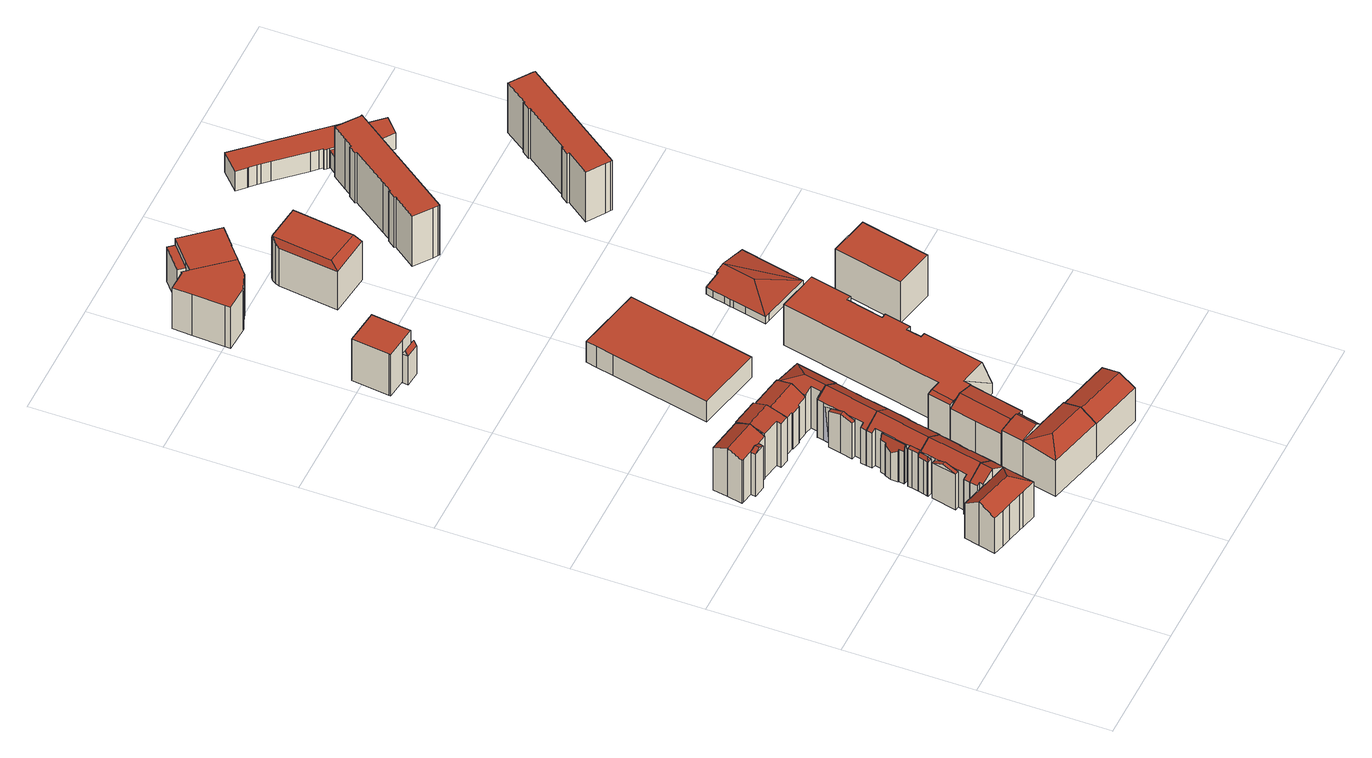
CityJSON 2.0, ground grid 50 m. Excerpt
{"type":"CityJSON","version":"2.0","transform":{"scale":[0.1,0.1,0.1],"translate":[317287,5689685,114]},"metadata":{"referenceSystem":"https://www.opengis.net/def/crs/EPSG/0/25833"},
"CityObjects":{
"building1":{"type":"Building","attributes":{"Gemeindeschluessel":14713000,"Geometrietyp2DReferenz":"3000","function":"31001_9998","roofType":"9999"},"children":["building1-1","building1-2"]},
"building1-1":{"type":"BuildingPart","attributes":{"Dachtyp_tdc":"tdcGableRoof","Dachneigung":32.83,"QualitaetDacherkennung":69,"Geometrietyp2DReferenz":"3000","roofType":"3100","measuredHeight":20.61},"parents":["building1"],"geometry":[{"type":"MultiSurface","lod":"2","boundaries":[[[0,1,2,3,4]],[[1,5,6,2]],[[5,7,8,6]],[[7,9,10,8]],[[9,11,12,10]],[[11,13,14,12]],[[13,15,16,17,14]],[[9,7,5,1,0,18]],[[18,15,13,11,9]],[[17,19,3,2,6,8,10,12,14]],[[20,16,15,18]],[[19,17,16,20]],[[0,4,20,18]],[[19,20,4,3]]],"semantics":{"surfaces":[{"type":"WallSurface"},{"type":"RoofSurface"},{"type":"GroundSurface"},{"type":"ClosureSurface"}],"values":[0,0,0,0,0,0,0,1,1,2,0,3,0,3]}}]},
"building1-2":{"type":"BuildingPart","attributes":{"Dachtyp_tdc":"tdcHipAndGableRoof","Dachneigung":31.93,"QualitaetDacherkennung":46,"Geometrietyp2DReferenz":"3000","roofType":"5000","measuredHeight":20.7},"parents":["building1"],"geometry":[{"type":"MultiSurface","lod":"2","boundaries":[[[21,22,23,24]],[[22,25,26,23]],[[25,27,28,26]],[[27,29,30,28]],[[29,4,3,30]],[[16,31,32,17]],[[31,33,34,32]],[[33,35,36,34]],[[35,37,38,36]],[[37,21,24,38]],[[33,31,16,39]],[[16,20,4,29,27,39]],[[27,25,22,21,37,35,33,39]],[[24,23,26,28,30,3,19,17,32,34,36,38]],[[17,19,20,16]],[[19,3,4,20]]],"semantics":{"surfaces":[{"type":"WallSurface"},{"type":"RoofSurface"},{"type":"GroundSurface"},{"type":"ClosureSurface"}],"values":[0,0,0,0,0,0,0,0,0,0,1,1,1,2,3,3]}}]},
"building2":{"type":"Building","attributes":{"Gemeindeschluessel":14713000,"Geometrietyp2DReferenz":"3000","function":"31001_9998","roofType":"9999"},"children":["building2-1","building2-2"]},
"building2-1":{"type":"BuildingPart","attributes":{"Dachtyp_tdc":"tdcGableRoof","Dachneigung":25.99,"QualitaetDacherkennung":77,"Geometrietyp2DReferenz":"3000","roofType":"3100","measuredHeight":21.1},"parents":["building2"],"geometry":[{"type":"MultiSurface","lod":"2","boundaries":[[[40,41,42,43]],[[41,44,45,42]],[[44,46,47,45]],[[46,44,48,49,50,51]],[[52,53,49,48,54]],[[40,52,54,41]],[[41,54,48,44]],[[47,55,43,42,45]],[[55,47,46,51]],[[43,55,51,40]],[[49,53,50]],[[50,53,52,40,51]]],"semantics":{"surfaces":[{"type":"WallSurface"},{"type":"RoofSurface"},{"type":"GroundSurface"},{"type":"ClosureSurface"}],"values":[0,0,0,1,1,0,0,2,3,3,0,3]}}]},
"building2-2":{"type":"BuildingPart","attributes":{"Dachtyp_tdc":"tdcFreeFormRoof","Dachneigung":24.8,"QualitaetDacherkennung":60,"Geometrietyp2DReferenz":"3000","roofType":"5000","measuredHeight":22.81},"parents":["building2"],"geometry":[{"type":"MultiSurface","lod":"2","boundaries":[[[56,57,58,47,46]],[[57,59,60,58]],[[59,61,62,60]],[[61,63,64,62]],[[63,65,66,64]],[[65,67,68,66]],[[67,69,70,68]],[[69,71,40,43,70]],[[67,65,63,61]],[[61,59,57,56,72,50,53,71,69,67]],[[55,47,58,60,62,64,66,68,70,43]],[[51,50,72]],[[53,52,71]],[[51,55,43,40]],[[51,40,52,53,50]],[[56,46,51,72]],[[46,47,55,51]],[[40,71,52]]],"semantics":{"surfaces":[{"type":"WallSurface"},{"type":"RoofSurface"},{"type":"GroundSurface"},{"type":"ClosureSurface"}],"values":[0,0,0,0,0,0,0,0,1,1,2,0,0,3,3,0,3,0]}}]},
"building3":{"type":"Building","attributes":{"Gemeindeschluessel":14713000,"Geometrietyp2DReferenz":"3000","function":"31001_9998","roofType":"9999"},"children":["building3-1","building3-2","building3-3"]},
"building3-1":{"type":"BuildingPart","attributes":{"Dachtyp_tdc":"tdcFreeFormRoof","Dachneigung":65.91,"QualitaetDacherkennung":26,"Geometrietyp2DReferenz":"3000","roofType":"5000","measuredHeight":17.88},"parents":["building3"],"geometry":[{"type":"MultiSurface","lod":"2","boundaries":[[[73,74,75,76]],[[74,77,78,75]],[[77,79,80,78]],[[79,81,82,80]],[[83,73,76,84]],[[85,79,77,74,73,86]],[[86,73,83]],[[83,81,85,86]],[[79,85,81]],[[76,75,78,80,82,84]],[[84,82,81,83]]],"semantics":{"surfaces":[{"type":"WallSurface"},{"type":"RoofSurface"},{"type":"GroundSurface"},{"type":"ClosureSurface"}],"values":[0,0,0,0,0,1,1,1,0,2,3]}}]},
"building3-2":{"type":"BuildingPart","attributes":{"Dachtyp_tdc":"tdcGableRoof","Dachneigung":16.61,"QualitaetDacherkennung":35,"Geometrietyp2DReferenz":"3000","roofType":"3100","measuredHeight":18.35},"parents":["building3"],"geometry":[{"type":"MultiSurface","lod":"2","boundaries":[[[87,88,89,90]],[[88,91,92,89]],[[91,93,94,92]],[[91,88,95]],[[88,87,96,97,95]],[[93,91,95,97,98]],[[90,89,92,94]],[[90,94,93,87]],[[98,97,96]],[[93,98,96,87]]],"semantics":{"surfaces":[{"type":"WallSurface"},{"type":"RoofSurface"},{"type":"GroundSurface"},{"type":"ClosureSurface"}],"values":[0,0,0,0,1,1,2,3,0,3]}}]},
"building3-3":{"type":"BuildingPart","attributes":{"Dachtyp_tdc":"tdcGableRoof","Dachneigung":32.84,"QualitaetDacherkennung":77,"Geometrietyp2DReferenz":"3000","roofType":"3100","measuredHeight":20.76},"parents":["building3"],"geometry":[{"type":"MultiSurface","lod":"2","boundaries":[[[99,100,101,102]],[[100,103,104,101]],[[103,105,106,104]],[[105,11,107,106]],[[11,108,109,107]],[[108,7,110,109]],[[7,111,112,110]],[[111,113,114,112]],[[113,115,90,114]],[[115,87,90]],[[116,117,83,84,94,93]],[[118,119,120,82,81]],[[119,121,122,120]],[[121,123,124,122]],[[123,99,102,124]],[[119,118,117,116,98,96,115,113,111,7,108]],[[108,11,105,103,100,99,123,121,119]],[[102,101,104,106,107,109,110,112,114,90,94,84,82,120,122,124]],[[93,98,116]],[[96,87,115]],[[93,94,90,87]],[[93,87,96,98]],[[81,83,117,118]],[[81,82,84,83]]],"semantics":{"surfaces":[{"type":"WallSurface"},{"type":"RoofSurface"},{"type":"GroundSurface"},{"type":"ClosureSurface"}],"values":[0,0,0,0,0,0,0,0,0,0,0,0,0,0,0,1,1,2,0,0,3,3,0,3]}}]},
"building4":{"type":"Building","attributes":{"Dachtyp_tdc":"tdcFreeFormRoof","Gemeindeschluessel":14713000,"Dachneigung":11.02,"QualitaetDacherkennung":31,"Geometrietyp2DReferenz":"3000","function":"31001_9998","roofType":"5000","measuredHeight":22.16},"geometry":[{"type":"MultiSurface","lod":"2","boundaries":[[[125,126,127,128]],[[126,129,130,127]],[[129,131,132,130]],[[131,133,134,132]],[[133,135,136,134]],[[135,137,138,136]],[[137,125,128,138]],[[139,133,131,140]],[[126,125,137,135,139,140,129]],[[131,129,140]],[[135,133,139]],[[128,127,130,132,134,136,138]]],"semantics":{"surfaces":[{"type":"WallSurface"},{"type":"RoofSurface"},{"type":"GroundSurface"}],"values":[0,0,0,0,0,0,0,1,1,0,0,2]}}]},
"building5":{"type":"Building","attributes":{"Gemeindeschluessel":14713000,"Geometrietyp2DReferenz":"3000","function":"31001_9998","roofType":"9999"},"children":["building5-1","building5-2","building5-3"]},
"building5-1":{"type":"BuildingPart","attributes":{"Dachtyp_tdc":"tdcPolyFlatRoof","Dachneigung":4.92,"QualitaetDacherkennung":50,"Geometrietyp2DReferenz":"3000","roofType":"2100","measuredHeight":17.92},"parents":["building5"],"geometry":[{"type":"MultiSurface","lod":"2","boundaries":[[[141,142,80,143,144]],[[142,145,146,80]],[[145,147,148,146]],[[147,149,150,148]],[[149,151,152,153,150]],[[149,147,145,142,141,151]],[[153,143,80,146,148,150]],[[144,152,151,141]],[[144,143,153,152]]],"semantics":{"surfaces":[{"type":"WallSurface"},{"type":"RoofSurface"},{"type":"GroundSurface"},{"type":"ClosureSurface"}],"values":[0,0,0,0,0,1,2,0,3]}}]},
"building5-2":{"type":"BuildingPart","attributes":{"Dachtyp_tdc":"tdcGableRoof","Dachneigung":32.7,"QualitaetDacherkennung":74,"Geometrietyp2DReferenz":"3000","roofType":"3100","measuredHeight":20.79},"parents":["building5"],"geometry":[{"type":"MultiSurface","lod":"2","boundaries":[[[154,155,156,157]],[[155,158,159,156]],[[158,160,161,159]],[[160,162,122,161]],[[162,119,120,122]],[[119,144,143,120]],[[152,163,164,153]],[[163,165,164]],[[166,167,168,169,170]],[[167,171,172,168]],[[171,173,174,172]],[[173,175,176,174]],[[175,177,178,176]],[[177,179,180,178]],[[179,181,182,180]],[[181,154,157,182]],[[177,175,173,171,167,166,163,152,144,119]],[[119,162,160,158,155,154,181,179,177]],[[157,156,159,161,122,120,143,153,164,169,168,172,174,176,178,180,182]],[[152,153,143,144]],[[166,170,165,163]],[[170,169,164,165]]],"semantics":{"surfaces":[{"type":"WallSurface"},{"type":"RoofSurface"},{"type":"GroundSurface"},{"type":"ClosureSurface"}],"values":[0,0,0,0,0,0,0,0,0,0,0,0,0,0,0,0,1,1,2,3,0,3]}}]},
"building5-3":{"type":"BuildingPart","attributes":{"Dachtyp_tdc":"tdcFreeFormRoof","Dachneigung":73.28,"QualitaetDacherkennung":34,"Geometrietyp2DReferenz":"3000","roofType":"5000","measuredHeight":17.93},"parents":["building5"],"geometry":[{"type":"MultiSurface","lod":"2","boundaries":[[[183,184,185,186]],[[184,187,188,185]],[[187,189,190,188]],[[189,191,192,190]],[[191,193,194,192]],[[193,195,196,194]],[[195,197,198,196]],[[197,199,200,198]],[[199,170,169,200]],[[165,183,186,164]],[[199,197,195,193,191,189,187,184,183]],[[183,165,170,199]],[[186,185,188,190,192,194,196,198,200,169,164]],[[165,164,169,170]]],"semantics":{"surfaces":[{"type":"WallSurface"},{"type":"RoofSurface"},{"type":"GroundSurface"},{"type":"ClosureSurface"}],"values":[0,0,0,0,0,0,0,0,0,0,1,1,2,3]}}]},
"building6":{"type":"Building","attributes":{"Gemeindeschluessel":14713000,"Geometrietyp2DReferenz":"3000","function":"31001_9998","roofType":"9999"},"children":["building6-1","building6-2","building6-3"]},
"building6-1":{"type":"BuildingPart","attributes":{"Dachtyp_tdc":"tdcGableRoof","Dachneigung":10.04,"QualitaetDacherkennung":42,"Geometrietyp2DReferenz":"3000","roofType":"3100","measuredHeight":19.88},"parents":["building6"],"geometry":[{"type":"MultiSurface","lod":"2","boundaries":[[[201,202,203,204,205]],[[206,207,208,209]],[[201,210,207,211]],[[202,201,211,212,213,214,215]],[[207,206,216,212,211]],[[205,204,217,209,208]],[[218,203,202]],[[209,217,219,206]],[[217,204,203,218,219]],[[201,205,208,207,210]],[[212,216,213]],[[215,218,202]],[[213,216,206,219,214]],[[214,219,218,215]]],"semantics":{"surfaces":[{"type":"WallSurface"},{"type":"RoofSurface"},{"type":"GroundSurface"},{"type":"ClosureSurface"}],"values":[0,0,0,1,1,2,0,3,3,3,0,0,3,3]}}]},
"building6-2":{"type":"BuildingPart","attributes":{"Dachtyp_tdc":"tdcGableRoof","Dachneigung":10.05,"QualitaetDacherkennung":53,"Geometrietyp2DReferenz":"3000","roofType":"3100","measuredHeight":19.68},"parents":["building6"],"geometry":[{"type":"MultiSurface","lod":"2","boundaries":[[[220,221,206,209,222]],[[203,223,224,204]],[[223,225,226,224]],[[225,227,228,226]],[[227,229,230,228]],[[229,231,232,230]],[[231,233,234,232]],[[233,220,222,234]],[[229,227,225,223,203,218,215,235]],[[235,213,216,221,220,233,231,229]],[[222,209,217,204,224,226,228,230,232,234]],[[214,213,235]],[[216,206,221]],[[217,209,206,219]],[[219,206,216,213,214]],[[215,214,235]],[[217,219,218,203,204]],[[218,219,214,215]]],"semantics":{"surfaces":[{"type":"WallSurface"},{"type":"RoofSurface"},{"type":"GroundSurface"},{"type":"ClosureSurface"}],"values":[0,0,0,0,0,0,0,0,1,1,2,0,0,3,3,0,3,3]}}]},
"building6-3":{"type":"BuildingPart","attributes":{"Dachtyp_tdc":"tdcHipAndGableRoof","Dachneigung":30.56,"QualitaetDacherkennung":53,"Geometrietyp2DReferenz":"3000","roofType":"5000","measuredHeight":20.72},"parents":["building6"],"geometry":[{"type":"MultiSurface","lod":"2","boundaries":[[[236,237,238,239]],[[237,201,205,238]],[[240,236,239,241]],[[201,237,242]],[[236,240,243]],[[237,236,243,242]],[[240,207,210,201,242,243]],[[239,238,205,208,241]],[[241,208,207,240]],[[208,205,201,210,207]]],"semantics":{"surfaces":[{"type":"WallSurface"},{"type":"RoofSurface"},{"type":"GroundSurface"},{"type":"ClosureSurface"}],"values":[0,0,0,1,0,1,1,2,0,3]}}]},
"building7":{"type":"Building","attributes":{"Dachtyp_tdc":"tdcFreeFormRoof","Gemeindeschluessel":14713000,"Dachneigung":28.55,"QualitaetDacherkennung":44,"Geometrietyp2DReferenz":"3000","function":"31001_9998","roofType":"5000","measuredHeight":20.47},"geometry":[{"type":"MultiSurface","lod":"2","boundaries":[[[244,245,246,247]],[[245,248,249,246]],[[248,250,251,249]],[[250,252,253,251]],[[252,254,255,253]],[[254,256,257,255]],[[256,258,259,257]],[[258,260,261,259]],[[260,244,247,261]],[[262,248,245,263]],[[252,250,262,263,244,260,258,256,254]],[[245,244,263]],[[250,248,262]],[[247,246,249,251,253,255,257,259,261]]],"semantics":{"surfaces":[{"type":"WallSurface"},{"type":"RoofSurface"},{"type":"GroundSurface"}],"values":[0,0,0,0,0,0,0,0,0,1,1,0,0,2]}}]},
"building8":{"type":"Building","attributes":{"Gemeindeschluessel":14713000,"Geometrietyp2DReferenz":"3000","function":"31001_9998","roofType":"9999"},"children":["building8-1","building8-2"]},
"building8-1":{"type":"BuildingPart","attributes":{"Dachtyp_tdc":"tdcGableRoof","Dachneigung":33.91,"QualitaetDacherkennung":83,"Geometrietyp2DReferenz":"3000","roofType":"3100","measuredHeight":21.01},"parents":["building8"],"geometry":[{"type":"MultiSurface","lod":"2","boundaries":[[[264,265,266,267]],[[265,268,269,270,266]],[[271,272,273,274,275]],[[272,276,277,273]],[[276,278,279,277]],[[278,280,281,279]],[[280,282,283,281]],[[282,284,285,283]],[[284,286,287,285]],[[286,288,289,287]],[[288,177,290,289]],[[177,175,291,290]],[[175,292,293,291]],[[292,264,267,293]],[[177,288,286,284,282,280,278,276]],[[276,272,271,294,295,296,297,268,265,264,292,175,177]],[[267,266,270,298,299,274,273,277,279,281,283,285,287,289,290,291,293]],[[294,300,295]],[[297,269,268]],[[300,299,298,296,295]],[[296,298,270,269,297]],[[271,275,300,294]],[[275,274,299,300]]],"semantics":{"surfaces":[{"type":"WallSurface"},{"type":"RoofSurface"},{"type":"GroundSurface"},{"type":"ClosureSurface"}],"values":[0,0,0,0,0,0,0,0,0,0,0,0,0,0,1,1,2,0,0,3,3,0,3]}}]},
"building8-2":{"type":"BuildingPart","attributes":{"Dachtyp_tdc":"tdcGableRoof","Dachneigung":15.48,"QualitaetDacherkennung":36,"Geometrietyp2DReferenz":"3000","roofType":"3100","measuredHeight":18.24},"parents":["building8"],"geometry":[{"type":"MultiSurface","lod":"2","boundaries":[[[269,301,266,270]],[[301,302,303,266]],[[302,304,305,303]],[[304,306,307,305]],[[306,308,309,307]],[[308,275,274,309]],[[304,302,301,269,297,310]],[[310,295,300,275,308,306,304]],[[274,299,298,270,266,303,305,307,309]],[[299,274,275,300]],[[296,295,310]],[[298,299,300,295,296]],[[297,296,310]],[[269,270,298,296,297]]],"semantics":{"surfaces":[{"type":"WallSurface"},{"type":"RoofSurface"},{"type":"GroundSurface"},{"type":"ClosureSurface"}],"values":[0,0,0,0,0,0,1,1,2,3,0,3,0,3]}}]},
"building9":{"type":"Building","attributes":{"Dachtyp_tdc":"tdcFreeFormRoof","Gemeindeschluessel":14713000,"Dachneigung":32.83,"QualitaetDacherkennung":42,"Geometrietyp2DReferenz":"3000","function":"31001_9998","roofType":"5000","measuredHeight":21.04},"geometry":[{"type":"MultiSurface","lod":"2","boundaries":[[[311,312,313,314]],[[312,315,316,313]],[[315,317,318,316]],[[317,319,320,318]],[[319,321,322,320]],[[321,323,324,322]],[[323,325,326,324]],[[325,327,328,326]],[[327,311,314,328]],[[317,315,329]],[[330,329,315,312,311,327,325,323,321]],[[319,317,329,330]],[[321,319,330]],[[314,313,316,318,320,322,324,326,328]]],"semantics":{"surfaces":[{"type":"WallSurface"},{"type":"RoofSurface"},{"type":"GroundSurface"}],"values":[0,0,0,0,0,0,0,0,0,1,1,1,0,2]}}]},
"building10":{"type":"Building","attributes":{"Dachtyp_tdc":"tdcGableRoof","Gemeindeschluessel":14713000,"Dachneigung":27.46,"QualitaetDacherkennung":40,"Geometrietyp2DReferenz":"3000","function":"31001_9998","roofType":"3100","measuredHeight":19.3},"geometry":[{"type":"MultiSurface","lod":"2","boundaries":[[[331,332,333,334]],[[332,335,336,333]],[[335,337,338,336]],[[337,331,334,338]],[[335,332,339]],[[331,337,340]],[[332,331,340,339]],[[337,335,339,340]],[[334,333,336,338]]],"semantics":{"surfaces":[{"type":"WallSurface"},{"type":"RoofSurface"},{"type":"GroundSurface"}],"values":[0,0,0,0,0,0,1,1,2]}}]},
"building11":{"type":"Building","attributes":{"Dachtyp_tdc":"tdcPolyFlatRoof","Gemeindeschluessel":14713000,"Dachneigung":0,"QualitaetDacherkennung":63,"Geometrietyp2DReferenz":"3000","function":"31001_9998","roofType":"1000","measuredHeight":19.44},"geometry":[{"type":"MultiSurface","lod":"2","boundaries":[[[341,342,343,344]],[[342,345,346,343]],[[345,347,348,346]],[[347,349,350,348]],[[349,351,352,350]],[[351,341,344,352]],[[351,349,347,345,342,341]],[[344,343,346,348,350,352]]],"semantics":{"surfaces":[{"type":"WallSurface"},{"type":"RoofSurface"},{"type":"GroundSurface"}],"values":[0,0,0,0,0,0,1,2]}}]},
"building12":{"type":"Building","attributes":{"Dachtyp_tdc":"tdcFreeFormRoof","Gemeindeschluessel":14713000,"Dachneigung":59.74,"QualitaetDacherkennung":11,"Geometrietyp2DReferenz":"3000","function":"31001_9998","roofType":"5000","measuredHeight":15.56},"geometry":[{"type":"MultiSurface","lod":"2","boundaries":[[[353,354,355,356]],[[354,357,358,355]],[[357,359,360,358]],[[359,353,356,360]],[[361,359,357]],[[362,361,357,354]],[[362,354,353]],[[361,362,353,359]],[[356,355,358,360]]],"semantics":{"surfaces":[{"type":"WallSurface"},{"type":"RoofSurface"},{"type":"GroundSurface"}],"values":[0,0,0,0,0,1,0,1,2]}}]},
"building13":{"type":"Building","attributes":{"Dachtyp_tdc":"tdcPolyFlatRoof","Gemeindeschluessel":14713000,"Dachneigung":0,"QualitaetDacherkennung":53,"Geometrietyp2DReferenz":"3000","function":"31001_3211","roofType":"1000","measuredHeight":9.77},"geometry":[{"type":"MultiSurface","lod":"2","boundaries":[[[363,364,365,366]],[[364,367,368,365]],[[367,369,370,368]],[[369,371,372,370]],[[371,373,374,372]],[[373,363,366,374]],[[373,371,369,367,364,363]],[[366,365,368,370,372,374]]],"semantics":{"surfaces":[{"type":"WallSurface"},{"type":"RoofSurface"},{"type":"GroundSurface"}],"values":[0,0,0,0,0,0,1,2]}}]},
"building14":{"type":"Building","attributes":{"Dachtyp_tdc":"tdcFreeFormRoof","Gemeindeschluessel":14713000,"Dachneigung":0.819,"QualitaetDacherkennung":57,"Geometrietyp2DReferenz":"3000","function":"31001_9998","roofType":"5000","measuredHeight":19.49},"geometry":[{"type":"MultiSurface","lod":"2","boundaries":[[[375,376,377,378]],[[376,379,380,377]],[[379,381,382,380]],[[381,383,384,382]],[[383,385,386,384]],[[385,387,388,386]],[[387,389,390,388]],[[389,391,392,390]],[[391,393,394,392]],[[393,395,396,394]],[[395,397,398,396]],[[397,399,400,398]],[[399,401,402,400]],[[401,403,404,402]],[[403,405,406,404]],[[405,375,378,406]],[[401,399,407,408]],[[385,383,409,410]],[[393,391,411,412]],[[413,414,376,375]],[[397,395,412,411,389,387,410,409,381,379,414,413,405,403,408,407]],[[391,389,411]],[[399,397,407]],[[375,405,413]],[[379,376,414]],[[387,385,410]],[[395,393,412]],[[403,401,408]],[[383,381,409]],[[378,377,380,382,384,386,388,390,392,394,396,398,400,402,404,406]]],"semantics":{"surfaces":[{"type":"WallSurface"},{"type":"RoofSurface"},{"type":"GroundSurface"}],"values":[0,0,0,0,0,0,0,0,0,0,0,0,0,0,0,0,1,1,1,1,1,0,0,0,0,0,0,0,0,2]}}]},
"building15":{"type":"Building","attributes":{"Gemeindeschluessel":14713000,"Geometrietyp2DReferenz":"3000","function":"31001_9998","roofType":"9999"},"children":["building15-1","building15-2","building15-3"]},
"building15-1":{"type":"BuildingPart","attributes":{"Dachtyp_tdc":"tdcPolyFlatRoof","Dachneigung":0,"QualitaetDacherkennung":71,"Geometrietyp2DReferenz":"3000","roofType":"1000","measuredHeight":19.33},"parents":["building15"],"geometry":[{"type":"MultiSurface","lod":"2","boundaries":[[[415,416,417,418]],[[416,419,420,417]],[[419,421,422,420]],[[421,423,424,422]],[[423,425,426,424]],[[427,428,429,430]],[[428,431,432,429]],[[431,433,434,432]],[[433,435,436,434]],[[435,437,438,436]],[[437,415,418,438]],[[437,435,433,431,428,427,425,423,421,419,416,415]],[[418,417,420,422,424,426,430,429,432,434,436,438]],[[430,426,425,427]]],"semantics":{"surfaces":[{"type":"WallSurface"},{"type":"RoofSurface"},{"type":"GroundSurface"},{"type":"ClosureSurface"}],"values":[0,0,0,0,0,0,0,0,0,0,0,1,2,3]}}]},
"building15-2":{"type":"BuildingPart","attributes":{"Dachtyp_tdc":"tdcPolyFlatRoof","Dachneigung":0,"QualitaetDacherkennung":18,"Geometrietyp2DReferenz":"3000","roofType":"1000","measuredHeight":16.13},"parents":["building15"],"geometry":[{"type":"MultiSurface","lod":"2","boundaries":[[[439,440,441,442]],[[443,444,445,446]],[[444,439,442,445]],[[444,443,440,439]],[[442,441,446,445]],[[446,441,440,443]]],"semantics":{"surfaces":[{"type":"WallSurface"},{"type":"RoofSurface"},{"type":"GroundSurface"},{"type":"ClosureSurface"}],"values":[0,0,0,1,2,3]}}]},
"building15-3":{"type":"BuildingPart","attributes":{"Dachtyp_tdc":"tdcPolyFlatRoof","Dachneigung":0,"QualitaetDacherkennung":78,"Geometrietyp2DReferenz":"3000","roofType":"1000","measuredHeight":19.34},"parents":["building15"],"geometry":[{"type":"MultiSurface","lod":"2","boundaries":[[[447,448,449,450]],[[448,451,452,449]],[[451,427,430,452]],[[453,443,446,426,425]],[[454,447,450,441,440]],[[454,453,425,427,451,448,447]],[[450,449,452,430,426,446,441]],[[425,426,430,427]],[[440,443,453,454]],[[440,441,446,443]]],"semantics":{"surfaces":[{"type":"WallSurface"},{"type":"RoofSurface"},{"type":"GroundSurface"},{"type":"ClosureSurface"}],"values":[0,0,0,0,0,1,2,3,0,3]}}]},
"building16":{"type":"Building","attributes":{"Dachtyp_tdc":"tdcFreeFormRoof","Gemeindeschluessel":14713000,"Dachneigung":0,"QualitaetDacherkennung":68,"Geometrietyp2DReferenz":"3000","function":"31001_9998","roofType":"5000","measuredHeight":20.77},"geometry":[{"type":"MultiSurface","lod":"2","boundaries":[[[455,456,457,458]],[[456,459,460,457]],[[459,461,462,460]],[[461,463,464,462]],[[463,465,466,464]],[[465,467,468,466]],[[467,469,470,468]],[[469,455,458,470]],[[471,465,463,461,472]],[[473,474,456,455,469,475]],[[459,474,473,476]],[[459,476,472,461]],[[476,473,475,467,471,472]],[[459,456,474]],[[467,465,471]],[[469,467,475]],[[458,457,460,462,464,466,468,470]]],"semantics":{"surfaces":[{"type":"WallSurface"},{"type":"RoofSurface"},{"type":"GroundSurface"}],"values":[0,0,0,0,0,0,0,0,1,1,1,1,1,0,0,0,2]}}]},
"building17":{"type":"Building","attributes":{"Dachtyp_tdc":"tdcFreeFormRoof","Gemeindeschluessel":14713000,"Dachneigung":10.18,"QualitaetDacherkennung":30,"Geometrietyp2DReferenz":"3000","function":"31001_2000","roofType":"5000","measuredHeight":5.31},"geometry":[{"type":"MultiSurface","lod":"2","boundaries":[[[477,478,479,480]],[[478,481,482,479]],[[481,483,484,482]],[[483,485,486,484]],[[485,487,488,486]],[[487,489,490,488]],[[489,491,492,490]],[[491,493,494,492]],[[493,495,496,494]],[[495,497,498,496]],[[497,499,500,498]],[[499,501,502,500]],[[501,477,480,502]],[[501,499,503,477]],[[495,499,497]],[[504,499,495]],[[499,504,503]],[[503,504,493,491,489,487,485,483,481,478,477]],[[495,493,504]],[[480,479,482,484,486,488,490,492,494,496,498,500,502]]],"semantics":{"surfaces":[{"type":"WallSurface"},{"type":"RoofSurface"},{"type":"GroundSurface"}],"values":[0,0,0,0,0,0,0,0,0,0,0,0,0,1,1,1,1,1,0,2]}}]},
"building18":{"type":"Building","attributes":{"Dachtyp_tdc":"tdcPolyFlatRoof","Gemeindeschluessel":14713000,"Dachneigung":0,"QualitaetDacherkennung":63,"Geometrietyp2DReferenz":"3000","function":"31001_9998","roofType":"1000","measuredHeight":19.29},"geometry":[{"type":"MultiSurface","lod":"2","boundaries":[[[505,506,507,508]],[[506,509,510,507]],[[509,511,512,510]],[[511,505,508,512]],[[511,509,506,505]],[[508,507,510,512]]],"semantics":{"surfaces":[{"type":"WallSurface"},{"type":"RoofSurface"},{"type":"GroundSurface"}],"values":[0,0,0,0,1,2]}}]},
"building19":{"type":"Building","attributes":{"Dachtyp_tdc":"tdcPolyFlatRoof","Gemeindeschluessel":14713000,"Dachneigung":0,"QualitaetDacherkennung":79,"Geometrietyp2DReferenz":"3000","function":"31001_9998","roofType":"1000","measuredHeight":23.63},"geometry":[{"type":"MultiSurface","lod":"2","boundaries":[[[513,514,515,516]],[[514,517,518,515]],[[517,519,520,518]],[[519,521,522,520]],[[521,523,524,522]],[[523,525,526,524]],[[525,527,528,526]],[[527,529,530,528]],[[529,531,532,530]],[[531,533,534,532]],[[533,535,536,534]],[[535,537,538,536]],[[537,539,540,538]],[[539,541,542,540]],[[541,543,544,542]],[[543,545,546,544]],[[545,547,548,546]],[[547,513,516,548]],[[547,545,543,541,539,537,535,533,531,529,527,525,523,521,519,517,514,513]],[[516,515,518,520,522,524,526,528,530,532,534,536,538,540,542,544,546,548]]],"semantics":{"surfaces":[{"type":"WallSurface"},{"type":"RoofSurface"},{"type":"GroundSurface"}],"values":[0,0,0,0,0,0,0,0,0,0,0,0,0,0,0,0,0,0,1,2]}}]},
"building20":{"type":"Building","attributes":{"Dachtyp_tdc":"tdcPolyFlatRoof","Gemeindeschluessel":14713000,"Dachneigung":0,"QualitaetDacherkennung":87,"Geometrietyp2DReferenz":"3000","function":"31001_2000","roofType":"1000","measuredHeight":9.2},"geometry":[{"type":"MultiSurface","lod":"2","boundaries":[[[549,550,551,552]],[[550,553,554,551]],[[553,555,556,554]],[[555,557,558,556]],[[557,559,560,558]],[[559,561,562,560]],[[561,563,564,562]],[[563,565,566,564]],[[565,567,568,566]],[[567,569,570,568]],[[569,571,572,570]],[[571,573,574,572]],[[573,575,576,574]],[[575,577,578,576]],[[577,579,580,578]],[[579,581,582,580]],[[581,549,552,582]],[[581,579,577,575,573,571,569,567,565,563,561,559,557,555,553,550,549]],[[552,551,554,556,558,560,562,564,566,568,570,572,574,576,578,580,582]]],"semantics":{"surfaces":[{"type":"WallSurface"},{"type":"RoofSurface"},{"type":"GroundSurface"}],"values":[0,0,0,0,0,0,0,0,0,0,0,0,0,0,0,0,0,1,2]}}]},
"building21":{"type":"Building","attributes":{"Dachtyp_tdc":"tdcPolyFlatRoof","Gemeindeschluessel":14713000,"Dachneigung":0,"QualitaetDacherkennung":82,"Geometrietyp2DReferenz":"3000","function":"31001_9998","roofType":"1000","measuredHeight":23.36},"geometry":[{"type":"MultiSurface","lod":"2","boundaries":[[[583,584,585,586]],[[584,587,588,585]],[[587,589,590,588]],[[589,591,592,590]],[[591,593,594,592]],[[593,595,596,594]],[[595,597,598,596]],[[597,599,600,598]],[[599,601,602,600]],[[601,603,604,602]],[[603,605,606,604]],[[605,607,608,606]],[[607,609,610,608]],[[609,611,612,610]],[[611,613,614,612]],[[613,583,586,614]],[[613,611,609,607,605,603,601,599,597,595,593,591,589,587,584,583]],[[586,585,588,590,592,594,596,598,600,602,604,606,608,610,612,614]]],"semantics":{"surfaces":[{"type":"WallSurface"},{"type":"RoofSurface"},{"type":"GroundSurface"}],"values":[0,0,0,0,0,0,0,0,0,0,0,0,0,0,0,0,1,2]}}]},
"building22":{"type":"Building","attributes":{"Gemeindeschluessel":14713000,"Geometrietyp2DReferenz":"3000","function":"31001_2000","roofType":"9999"},"children":["building22-1","building22-2"]},
"building22-1":{"type":"BuildingPart","attributes":{"Dachtyp_tdc":"tdcPolyFlatRoof","Dachneigung":0,"QualitaetDacherkennung":75,"Geometrietyp2DReferenz":"3000","roofType":"1000","measuredHeight":7.7},"parents":["building22"],"geometry":[{"type":"MultiSurface","lod":"2","boundaries":[[[615,616,617,618]],[[616,619,620,617]],[[619,621,622,623,620]],[[624,615,618,625,626]],[[624,621,619,616,615]],[[618,617,620,623,625]],[[626,622,621,624]],[[626,625,623,622]]],"semantics":{"surfaces":[{"type":"WallSurface"},{"type":"RoofSurface"},{"type":"GroundSurface"},{"type":"ClosureSurface"}],"values":[0,0,0,0,1,2,0,3]}}]},
"building22-2":{"type":"BuildingPart","attributes":{"Dachtyp_tdc":"tdcPolyFlatRoof","Dachneigung":0,"QualitaetDacherkennung":82,"Geometrietyp2DReferenz":"3000","roofType":"1000","measuredHeight":7.63},"parents":["building22"],"geometry":[{"type":"MultiSurface","lod":"2","boundaries":[[[622,627,628,623]],[[627,629,630,628]],[[629,631,632,630]],[[631,633,634,632]],[[633,635,636,634]],[[635,626,625,636]],[[626,635,633,631,629,627,622]],[[623,628,630,632,634,636,625]],[[623,625,626,622]]],"semantics":{"surfaces":[{"type":"WallSurface"},{"type":"RoofSurface"},{"type":"GroundSurface"},{"type":"ClosureSurface"}],"values":[0,0,0,0,0,0,1,2,3]}}]}
},
"vertices":[
[232,289,215],[236,305,215],[236,305,43],[232,289,43],[232,289,208],[225,307,208],[225,307,43],[232,340,207],[232,340,43],[294,326,249],[294,326,43],[355,313,209],[355,313,43],[347,278,209],[347,278,43],[344,263,209],[344,263,208],[344,263,43],[282,277,249],[282,277,43],[282,277,208],
[181,172,209],[148,180,209],[148,180,43],[181,172,43],[102,191,209],[102,191,43],[117,255,250],[117,255,43],[131,314,208],[131,314,43],[340,245,208],[340,245,43],[316,140,209],[316,140,43],[258,154,209],[258,154,43],[239,159,209],[239,159,43],[270,218,250],
[100,1061,231],[96,1042,231],[96,1042,32],[100,1061,32],[48,1050,231],[48,1050,32],[51,1069,231],[51,1069,32],[73,1046,243],[76,1065,243],[56,1069,233],[52,1070,231],[100,1061,232],[97,1062,233],[96,1042,232],[52,1070,32],
[51,1069,233],[8,1077,233],[8,1077,32],[0,1078,233],[0,1078,32],[10,1136,260],[10,1136,32],[20,1195,233],[20,1195,32],[159,1171,233],[159,1171,32],[149,1113,261],[149,1113,32],[139,1055,233],[139,1055,32],[100,1061,233],[52,1070,233],
[269,508,203],[270,512,203],[270,512,42],[269,508,42],[273,526,203],[273,526,42],[279,550,203],[279,550,42],[294,547,203],[294,547,42],[285,504,203],[285,504,42],[286,548,221],[279,514,221],
[261,394,209],[245,397,209],[245,397,42],[261,394,42],[266,493,209],[266,493,42],[282,489,209],[282,489,42],[257,450,226],[267,423,218],[272,447,226],[277,466,218],
[383,439,209],[379,440,212],[379,440,42],[383,439,42],[370,398,212],[370,398,42],[373,397,209],[373,397,42],[355,313,42],[294,326,250],[294,326,42],[232,340,42],[237,364,207],[237,364,42],[253,360,218],[253,360,42],[261,394,218],[282,489,218],[285,504,218],[294,547,218],[340,536,250],[340,536,42],[401,523,209],[401,523,42],[393,484,209],[393,484,42],
[208,1024,241],[212,1042,244],[212,1042,35],[208,1024,35],[139,1055,244],[139,1055,35],[159,1171,238],[159,1171,35],[268,1153,238],[268,1153,35],[248,1034,244],[248,1034,35],[245,1018,241],[245,1018,35],[259,1100,257],[150,1118,257],
[295,547,221],[279,550,220],[295,547,42],[295,547,218],[284,574,220],[284,574,42],[287,589,220],[287,589,42],[288,592,220],[288,592,42],[304,589,221],[304,589,218],[304,589,42],
[426,650,212],[416,608,212],[416,608,42],[426,650,42],[420,607,210],[420,607,42],[410,562,210],[410,562,42],[401,523,210],[307,604,218],[307,604,42],[307,604,194],[328,700,218],[329,700,218],[329,700,42],[328,700,42],[328,700,195],[335,732,218],[335,732,42],[320,736,207],[320,736,42],[325,760,207],[325,760,42],[387,747,250],[387,747,42],[448,733,210],[448,733,42],[429,649,210],[429,649,42],
[299,605,221],[291,607,194],[291,607,42],[299,605,42],[296,629,194],[296,629,42],[294,629,186],[294,629,42],[294,657,168],[294,657,42],[305,682,186],[305,682,42],[308,681,194],[308,681,42],[313,703,194],[313,703,42],[321,702,221],[321,702,42],
[466,245,228],[485,330,228],[485,330,210],[485,330,44],[466,245,44],[583,307,229],[562,221,229],[562,221,44],[583,307,44],[485,240,228],[544,226,243],[565,311,243],[545,316,239],[537,318,237],[529,320,236],[577,308,233],[537,318,44],[516,323,228],[537,318,228],
[598,303,229],[583,307,232],[598,303,44],[486,332,210],[486,332,44],[509,436,210],[509,436,44],[532,539,210],[532,539,44],[585,527,241],[585,527,44],[646,513,229],[646,513,44],[623,409,229],[623,409,44],[537,318,241],
[658,56,212],[436,110,212],[436,110,44],[658,56,44],[691,190,229],[691,190,44],[517,158,251],[674,120,251],
[248,1034,209],[268,1153,225],[268,1153,37],[248,1034,37],[413,1129,225],[413,1129,37],[390,1015,212],[390,1015,37],[388,1012,211],[388,1012,37],[345,1018,210],[345,1018,37],[340,1015,208],[340,1015,37],[304,1021,207],[304,1021,37],[301,1025,209],[301,1025,37],[401,1068,242],[258,1092,242],
[346,780,218],[353,814,218],[353,814,40],[346,780,40],[354,814,218],[354,814,207],[354,814,40],[382,944,218],[387,967,218],[387,967,40],[382,944,40],[382,944,199],[433,956,250],[433,956,40],[494,943,208],[494,943,40],[475,859,208],[475,859,40],[472,860,211],[472,860,40],[462,818,211],[462,818,40],[466,817,208],[466,817,40],[448,733,208],[448,733,40],[387,747,40],[325,760,40],[330,784,207],[330,784,40],[382,943,218],[368,877,218],[364,861,218],[361,847,218],[364,861,40],[382,943,40],[382,943,199],
[353,814,207],[337,817,207],[337,817,40],[348,865,223],[348,865,40],[358,914,209],[358,914,40],[374,910,209],[374,910,40],[364,861,223],
[390,1012,219],[390,1015,219],[390,1015,39],[390,1012,39],[413,1129,218],[413,1129,39],[529,1103,209],[529,1103,39],[494,943,209],[494,943,39],[387,967,223],[387,967,39],[388,969,223],[388,969,39],[411,964,236],[411,964,39],[420,1005,236],[420,1005,39],[453,1042,249],[434,956,249],
[691,190,222],[905,139,222],[905,139,48],[691,190,48],[874,4,205],[874,4,48],[658,56,206],[658,56,48],[889,70,241],[674,122,241],
[92,2372,221],[15,2381,221],[15,2381,26],[92,2372,26],[16,2387,221],[16,2387,26],[33,2533,221],[33,2533,26],[169,2517,221],[169,2517,26],[151,2365,221],[151,2365,26],
[151,2365,159],[148,2342,159],[148,2342,25],[151,2365,25],[89,2348,159],[89,2348,25],[92,2372,159],[92,2372,25],[91,2360,180],[150,2353,179],
[314,1344,131],[396,1723,131],[396,1723,33],[314,1344,33],[411,1791,131],[411,1791,33],[420,1834,131],[420,1834,33],[678,1778,131],[678,1778,33],[571,1288,131],[571,1288,33],
[532,539,227],[552,629,227],[552,629,39],[532,539,39],[613,616,232],[613,616,39],[753,1248,232],[753,1248,39],[912,1213,231],[912,1213,39],[877,1054,232],[877,1054,39],[857,1058,234],[857,1058,39],[825,915,234],[825,915,39],[846,912,230],[846,912,39],[823,811,231],[823,811,39],[803,815,234],[803,815,39],[791,757,234],[791,757,39],[866,740,87],[866,740,39],[815,506,87],[815,506,39],[652,542,232],[652,542,39],[646,513,232],[646,513,39],[809,753,234],[757,518,234],[911,1213,234],[876,1054,234],[844,912,234],[822,811,234],[551,535,231],[571,625,231],
[25,2997,210],[30,3119,210],[30,3119,16],[25,2997,16],[33,3195,210],[33,3195,16],[111,3192,210],[111,3192,16],[116,3197,210],[116,3197,16],[136,3174,210],[136,3174,16],[247,3044,210],[186,2992,210],[186,2992,16],[247,3044,16],[184,2994,210],[184,2994,16],[125,2972,210],[125,2972,16],[125,2970,210],[125,2970,16],[24,2974,210],[24,2974,16],
[238,3302,178],[258,3279,178],[258,3279,16],[238,3302,16],[169,3202,178],[149,3225,178],[149,3225,16],[169,3202,16],
[370,3149,210],[300,3089,210],[300,3089,16],[370,3149,16],[300,3090,210],[300,3090,16],[169,3202,210],[258,3279,210],
[402,2984,198],[536,2967,201],[536,2967,19],[402,2984,19],[501,2693,201],[501,2693,19],[335,2714,197],[335,2714,19],[364,2941,197],[364,2941,19],[370,2957,207],[370,2957,19],[380,2972,226],[380,2972,19],[391,2981,209],[391,2981,19],[380,2971,226],[351,2744,226],[525,2959,226],[536,2967,202],[384,2975,226],[495,2722,226],
[822,1344,73],[840,1426,73],[840,1426,40],[822,1344,40],[851,1474,73],[851,1474,40],[854,1488,73],[854,1488,40],[859,1510,73],[859,1510,40],[869,1558,73],[869,1558,40],[876,1586,73],[876,1586,40],[946,1571,86],[946,1571,40],[948,1579,86],[948,1579,40],[1094,1547,70],[1094,1547,40],[1091,1534,70],[1091,1534,40],[1038,1297,70],[1038,1297,40],[843,1339,73],[843,1339,40],[958,1445,93],[986,1571,93],
[1064,1191,236],[1221,1157,236],[1221,1157,43],[1064,1191,43],[1161,892,236],[1161,892,43],[1005,924,236],[1005,924,43],
[690,2651,259],[685,2655,259],[685,2655,22],[690,2651,22],[706,2684,259],[706,2684,22],[711,2680,259],[711,2680,22],[738,2718,259],[738,2718,22],[835,2857,259],[835,2857,22],[832,2861,259],[832,2861,22],[852,2890,259],[852,2890,22],[857,2886,259],[857,2886,22],[880,2918,259],[880,2918,22],[922,2975,259],[922,2975,22],[930,2969,259],[930,2969,22],[1005,2914,259],[1005,2914,22],[1009,2912,259],[1009,2912,22],[712,2499,259],[712,2499,22],[707,2502,259],[707,2502,22],[691,2514,259],[691,2514,22],[625,2562,259],[625,2562,22],
[959,3020,100],[953,3028,100],[953,3028,8],[959,3020,8],[957,3032,100],[957,3032,8],[947,3043,100],[947,3043,8],[926,3065,100],[926,3065,8],[830,3170,100],[830,3170,8],[806,3196,100],[806,3196,8],[796,3207,100],[796,3207,8],[774,3228,100],[774,3228,8],[771,3231,100],[771,3231,8],[739,3263,100],[739,3263,8],[810,3332,100],[810,3332,8],[1091,3027,100],[1091,3027,8],[1083,3019,100],[1083,3019,8],[1078,3014,100],[1078,3014,8],[1017,2957,100],[1017,2957,8],[966,3013,100],[966,3013,8],
[1430,2454,264],[1135,2043,264],[1135,2043,30],[1430,2454,30],[1130,2047,264],[1130,2047,30],[1114,2058,264],[1114,2058,30],[1047,2104,264],[1047,2104,30],[1111,2192,264],[1111,2192,30],[1106,2196,264],[1106,2196,30],[1128,2226,264],[1128,2226,30],[1132,2222,264],[1132,2222,30],[1258,2398,264],[1258,2398,30],[1253,2402,264],[1253,2402,30],[1275,2431,264],[1275,2431,30],[1280,2427,264],[1280,2427,30],[1342,2517,264],[1342,2517,30],[1351,2511,264],[1351,2511,30],[1425,2458,264],[1425,2458,30],
[930,2969,94],[960,3006,94],[960,3006,17],[930,2969,17],[966,3013,94],[966,3013,17],[1017,2957,94],[1017,2957,93],[1017,2957,17],[987,2928,94],[987,2928,17],[987,2928,93],
[1078,3014,93],[1078,3014,17],[1189,2894,93],[1189,2894,17],[1131,2839,93],[1131,2839,17],[1010,2923,93],[1010,2923,17],[1005,2914,93],[1005,2914,17]
]}
